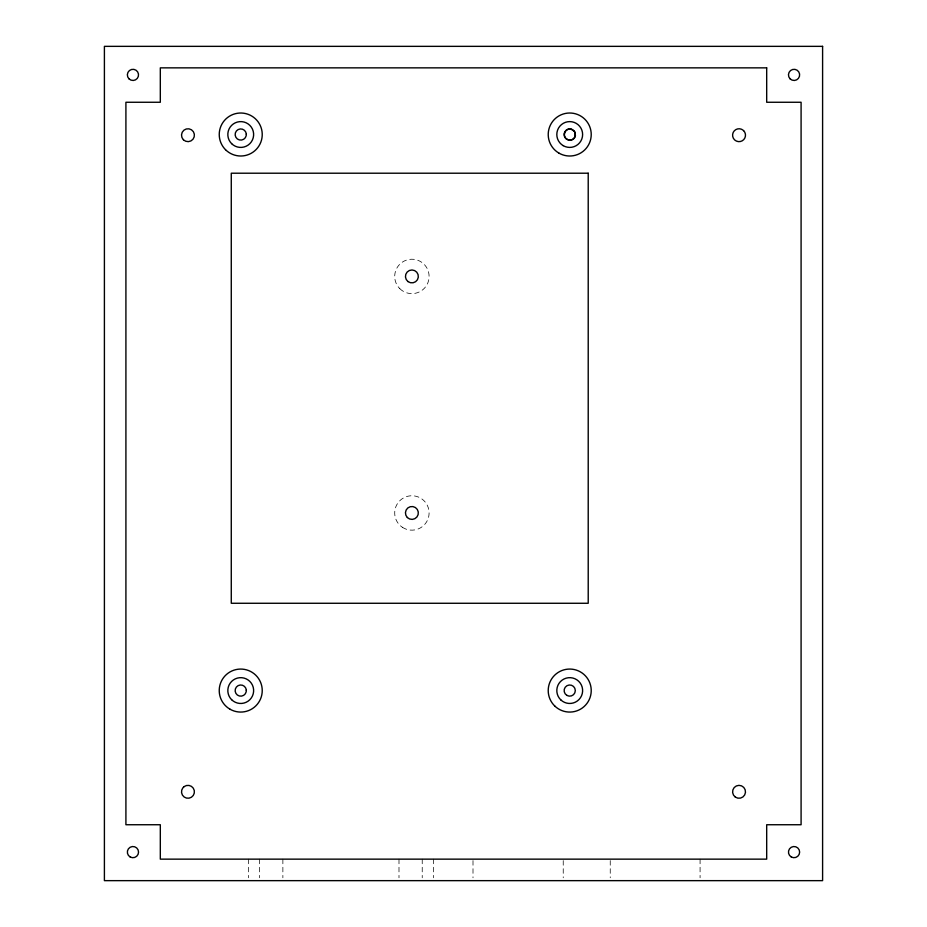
<?xml version="1.0" encoding="UTF-8"?>
<svg xmlns="http://www.w3.org/2000/svg" width="927" height="927" viewBox="0 0 927 927"><rect width="100%" height="100%" fill="white"/><g stroke="black" fill="none" stroke-linecap="round" stroke-linejoin="round"><path stroke-width="0.7" stroke-dasharray="4.63 3.48" d="M700.082 859.144L700.082 877.788M610.244 860.58L610.244 877.788M563.234 860.58L563.234 877.788M473.002 860.58L473.002 877.788M433.384 859.144L433.384 877.788M422.225 859.144L422.225 877.788M398.992 859.144L398.992 877.788M282.874 859.144L282.874 877.788M259.618 859.144L259.618 877.788M248.506 859.144L248.506 877.788M399.838 288.691A17.207 17.207 0 0 0 428.552 280.742A17.207 17.207 0 0 0 407.301 259.85A17.207 17.207 0 0 0 399.838 288.691M402.503 527.37A17.207 17.207 0 0 0 429.074 513.882A17.207 17.207 0 0 0 404.114 497.614A17.207 17.207 0 0 0 402.503 527.37"/><path stroke-width="1.39" d="M575.458 135.782L574.694 131.564L570.905 129.073A5.585 5.585 0 0 0 564.265 133.326L564.137 134.774A5.585 5.585 0 0 0 568.529 139.977L571.692 139.919A5.55 5.504 -40.2 0 0 574.96 137.15M246.315 134.241L246.2 135.701A5.585 5.585 0 0 1 237.347 138.957A5.585 5.585 0 0 1 238.135 129.56A5.585 5.585 0 0 1 246.315 134.241M246.315 690.302L246.2 691.751A5.585 5.585 0 0 1 237.347 695.018A5.585 5.585 0 0 1 238.135 685.621A5.585 5.585 0 0 1 246.315 690.302M564.531 133.407L564.416 134.855A5.585 5.585 0 0 0 566.235 138.726L568.541 139.965L571.426 139.838A5.55 5.504 -40.2 0 0 574.694 137.069L575.308 134.241L574.427 131.483A5.55 5.504 34.8 0 0 570.916 129.05A5.585 5.585 0 0 0 564.531 133.407M184.114 786.617L182.909 787.788A6.454 6.454 0 0 0 186.466 798.077A6.454 6.454 0 0 0 194.276 790.511A6.454 6.454 0 0 0 184.114 786.617M822.597 46.35L104.403 46.35L104.403 880.65L822.597 880.65L822.597 46.35M766.687 67.856L160.313 67.856L160.313 102.26L125.91 102.26L125.91 824.74L160.313 824.74L160.313 859.144L766.687 859.144L766.687 824.74L801.09 824.74L801.09 102.26L766.687 102.26L766.687 67.856M588.216 173.21L231.275 173.21L231.275 603.268L588.216 603.268L588.216 173.21M743.605 130.637L743.327 130.383A6.454 6.454 0 0 0 734.346 130.765A6.454 6.454 0 0 0 734.474 139.757L734.752 140.012A6.454 6.454 0 0 0 743.732 139.629A6.454 6.454 0 0 0 743.605 130.637M558.842 153.059A21.506 21.506 0 0 0 591.229 134.658A21.506 21.506 0 0 0 559.097 115.817A21.506 21.506 0 0 0 558.842 153.059M229.977 709.19A21.506 21.506 0 0 0 262.237 690.569A21.506 21.506 0 0 0 229.977 671.948A21.506 21.506 0 0 0 229.977 709.19M183.395 139.757A6.454 6.454 0 0 0 194.195 136.872A6.454 6.454 0 0 0 186.292 128.969A6.454 6.454 0 0 0 183.395 139.757M407.335 517.521A6.454 6.454 0 0 0 418.123 514.624A6.454 6.454 0 0 0 410.221 506.721A6.454 6.454 0 0 0 407.335 517.521M408.007 281.576A6.454 6.454 0 0 0 418.297 277.219A6.454 6.454 0 0 0 409.375 270.487A6.454 6.454 0 0 0 408.007 281.576M225.528 149.71A21.506 21.506 0 0 0 261.507 140.081A21.506 21.506 0 0 0 235.168 113.743A21.506 21.506 0 0 0 225.528 149.71M735.343 797.093A6.454 6.454 0 0 0 745.47 792.365A6.454 6.454 0 0 0 736.316 785.957A6.454 6.454 0 0 0 735.343 797.093M566.93 695.412A5.585 5.585 0 0 0 575.308 690.569A5.585 5.585 0 0 0 566.93 685.725A5.585 5.585 0 0 0 566.93 695.412M791.264 856.954A5.585 5.585 0 0 0 799.642 852.11A5.585 5.585 0 0 0 791.264 847.266A5.585 5.585 0 0 0 791.264 856.954M790.105 78.841A5.585 5.585 0 0 0 799.456 76.338A5.585 5.585 0 0 0 792.608 69.49A5.585 5.585 0 0 0 790.105 78.841M130.151 856.954A5.585 5.585 0 0 0 138.54 852.11A5.585 5.585 0 0 0 130.151 847.266A5.585 5.585 0 0 0 130.151 856.954M128.992 78.841A5.585 5.585 0 0 0 138.343 76.338A5.585 5.585 0 0 0 131.495 69.49A5.585 5.585 0 0 0 128.992 78.841M554.821 706.073A21.506 21.506 0 0 0 590.603 695.713A21.506 21.506 0 0 0 563.743 669.908A21.506 21.506 0 0 0 554.821 706.073M560.789 699.873A12.897 12.897 0 0 0 582.249 693.651A12.897 12.897 0 0 0 566.13 678.17A12.897 12.897 0 0 0 560.789 699.873M231.611 143.639A12.897 12.897 0 0 0 253.198 137.845A12.897 12.897 0 0 0 237.393 122.051A12.897 12.897 0 0 0 231.611 143.639M563.199 145.643A12.897 12.897 0 0 0 582.62 134.6A12.897 12.897 0 0 0 563.349 123.291A12.897 12.897 0 0 0 563.199 145.643M231.611 699.688A12.897 12.897 0 0 0 253.198 693.906A12.897 12.897 0 0 0 237.393 678.101A12.897 12.897 0 0 0 231.611 699.688"/></g></svg>
